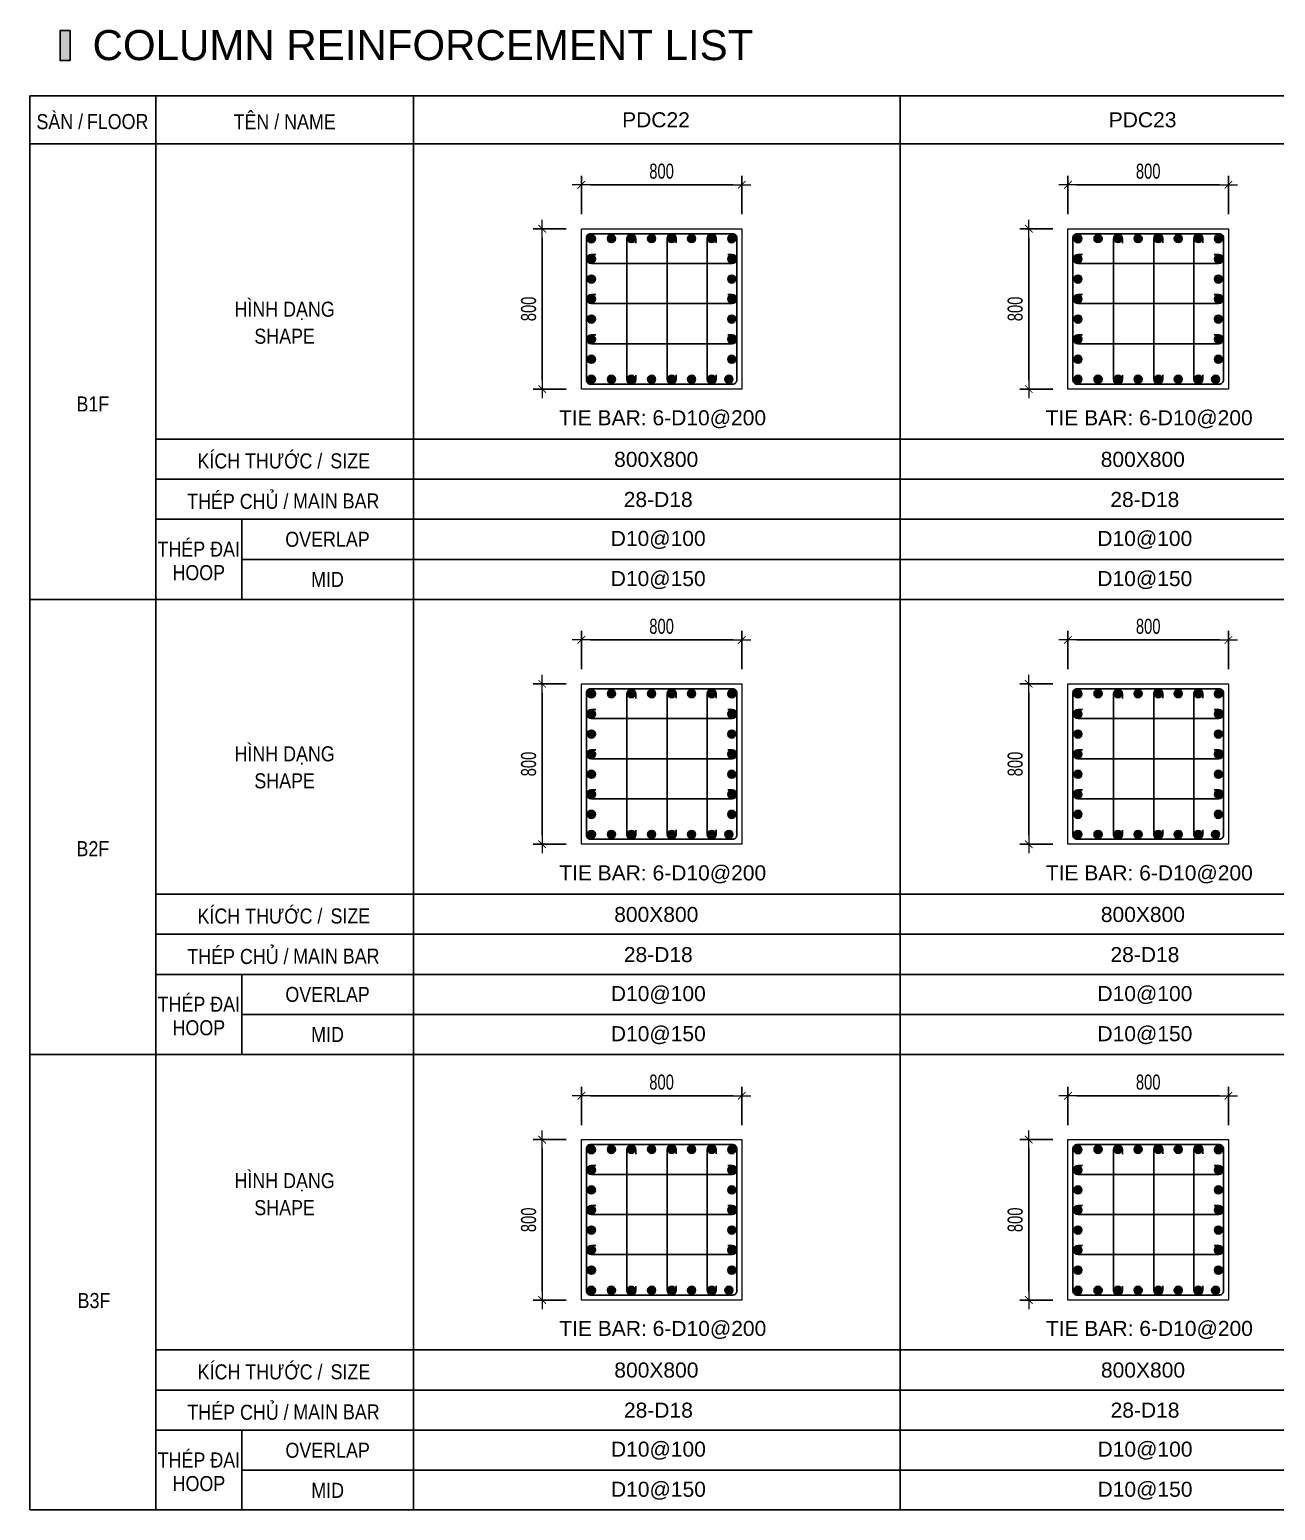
# Model space of a CAD drawing. Header units: millimetres. Extents: x 49323 to 598907, y -6102 to 181761.
# Drawn here: x 568874 to 575085, y 110780 to 118164 of the extents above; entities that cross this region are included whole.
import ezdxf
from ezdxf.enums import TextEntityAlignment as Align

# ---------------------------------------------------------------- set-up
doc = ezdxf.new("R2010")
doc.units = ezdxf.units.MM
doc.linetypes.add('CENTER2', pattern=[1.125, 0.75, -0.125, 0.125, -0.125])
doc.layers.get('Defpoints').update_dxf_attribs({"color": 151, "lineweight": 9})
for name, color, linetype in [('2', 2, 'Continuous'), ('CEN', 1, 'CENTER2'), ('STL', 3, 'Continuous'), ('TIT1', 3, 'Continuous'), ('TXT', 3, 'Continuous')]:
    doc.layers.add(name, color=color, linetype=linetype)
for name, color, linetype, lineweight in [('NDC_S_CONTINUOUS', 3, 'Continuous', 20), ('NDC_S_DIM', 1, 'Continuous', 15), ('NDC_S_VN TEXT', 7, 'Continuous', 20)]:
    doc.layers.add(name, color=color, linetype=linetype, lineweight=lineweight)
doc.styles.add('ARIAL', font='arial.ttf', dxfattribs={"width": 0.8})
doc.styles.add('NDC_ARIAL', font='arial.ttf', dxfattribs={"width": 0.85})
doc.styles.add('NDC_DIM', font='', dxfattribs={"width": 0.75})
doc.styles.get('NDC_DIM').set_extended_font_data('Dotum')
doc.dimstyles.new('NDC_dim_30', dxfattribs={"dimscale": 30, "dimtxt": 2.5, "dimasz": 1.5, "dimexe": 1.5, "dimexo": 2.5, "dimgap": 1, "dimtad": 1, "dimdec": 0, "dimzin": 0, "dimdsep": 46, "dimtxsty": 'NDC_DIM', "dimblk": 'DIMMARK', "dimcen": 0.09, "dimdle": 1.2, "dimclrd": 1, "dimclre": 1, "dimclrt": 3, "dimadec": 0, "dimazin": 0, "dimtfac": 1, "dimtdec": 0, "dimtix": 1, "dimtofl": 0, "dimtmove": 0, "dimatfit": 3, "dimfxl": 8, "dimfxlon": 1, "dimtolj": 1, "dimtzin": 0, "dimarcsym": 0})

# ---------------------------------------------------------------- blocks, each defined once
blk = doc.blocks.new('8')
at = {"layer": '2'}
blk.add_hatch(color=256, dxfattribs=at).paths.add_polyline_path([(20, 0, 0.386127), (1.9, 19.9), (-1.9, 19.9, 0.386127), (-20, 0, 1)])
blk.add_circle((0, 0), 20, dxfattribs=at)
blk = doc.blocks.new('5')
at = {"layer": 'CEN', "rotation": 180}
blk.add_blockref('8', (0, 0), dxfattribs=at)
blk = doc.blocks.new('DIMMARK')
at = {"layer": 'NDC_S_DIM', "color": 1}
blk.add_line((-1.5, 0), (1, 0), dxfattribs=at)
at = {"layer": 'NDC_S_DIM', "color": 2, "const_width": 0.1}
blk.add_lwpolyline([(-0.42, -0.42), (0.42, 0.42)], dxfattribs=at)
blk = doc.blocks.new('*D1617')
at = {"layer": 'Defpoints', "color": 0, "ltscale": 40, "transparency": 16777216}
for p in [(572424.9, 112847.9), (571624.9, 112626.5), (572424.9, 112626.5)]:
    blk.add_point(p, dxfattribs=at)
at = {"layer": 'NDC_S_DIM', "color": 1, "lineweight": -2, "ltscale": 40, "transparency": 16777216}
for p, q in [((571624.9, 112701.5), (571624.9, 112892.9)), ((571669.9, 112847.9), (572379.9, 112847.9)), ((572424.9, 112701.5), (572424.9, 112892.9))]:
    blk.add_line(p, q, dxfattribs=at)
at = {"layer": 'NDC_S_DIM', "color": 1, "lineweight": -2, "ltscale": 40, "transparency": 16777216, "xscale": 45, "yscale": 45, "zscale": 45, "rotation": 180}
blk.add_blockref('DIMMARK', (571624.9, 112847.9), dxfattribs=at)
at = {"layer": 'NDC_S_DIM', "color": 1, "lineweight": -2, "ltscale": 40, "transparency": 16777216, "xscale": 45, "yscale": 45, "zscale": 45}
blk.add_blockref('DIMMARK', (572424.9, 112847.9), dxfattribs=at)
at = {"layer": 'NDC_S_DIM', "color": 3, "ltscale": 40, "transparency": 16777216, "insert": (572024.9, 112915.5), "char_height": 75, "attachment_point": 5, "style": 'NDC_DIM'}
blk.add_mtext('\\A1;800', dxfattribs=at)
blk = doc.blocks.new('*D1618')
at = {"layer": 'Defpoints', "color": 0, "ltscale": 40, "transparency": 16777216}
for p in [(571624.9, 112629.1), (571429.5, 111829.1), (571624.9, 111829.1)]:
    blk.add_point(p, dxfattribs=at)
at = {"layer": 'NDC_S_DIM', "color": 1, "lineweight": -2, "ltscale": 40, "transparency": 16777216}
for p, q in [((571549.9, 112629.1), (571384.5, 112629.1)), ((571429.5, 112584.1), (571429.5, 111874.1)), ((571549.9, 111829.1), (571384.5, 111829.1))]:
    blk.add_line(p, q, dxfattribs=at)
at = {"layer": 'NDC_S_DIM', "color": 1, "lineweight": -2, "ltscale": 40, "transparency": 16777216, "xscale": 45, "yscale": 45, "zscale": 45}
for p, rotation in [((571429.5, 112629.1), 90), ((571429.5, 111829.1), 270)]:
    blk.add_blockref('DIMMARK', p, dxfattribs=dict(at, rotation=rotation))
at = {"layer": 'NDC_S_DIM', "color": 3, "ltscale": 40, "transparency": 16777216, "insert": (571362, 112229.1), "char_height": 75, "attachment_point": 5, "rotation": 90, "style": 'NDC_DIM'}
blk.add_mtext('\\A1;800', dxfattribs=at)
blk = doc.blocks.new('*D1611')
at = {"layer": 'Defpoints', "color": 0, "ltscale": 40, "transparency": 16777216}
for p in [(572424.9, 115120.8), (571624.9, 114899.4), (572424.9, 114899.4)]:
    blk.add_point(p, dxfattribs=at)
at = {"layer": 'NDC_S_DIM', "color": 1, "lineweight": -2, "ltscale": 40, "transparency": 16777216}
for p, q in [((571624.9, 114974.4), (571624.9, 115165.8)), ((571669.9, 115120.8), (572379.9, 115120.8)), ((572424.9, 114974.4), (572424.9, 115165.8))]:
    blk.add_line(p, q, dxfattribs=at)
at = {"layer": 'NDC_S_DIM', "color": 1, "lineweight": -2, "ltscale": 40, "transparency": 16777216, "xscale": 45, "yscale": 45, "zscale": 45, "rotation": 180}
blk.add_blockref('DIMMARK', (571624.9, 115120.8), dxfattribs=at)
at = {"layer": 'NDC_S_DIM', "color": 1, "lineweight": -2, "ltscale": 40, "transparency": 16777216, "xscale": 45, "yscale": 45, "zscale": 45}
blk.add_blockref('DIMMARK', (572424.9, 115120.8), dxfattribs=at)
at = {"layer": 'NDC_S_DIM', "color": 3, "ltscale": 40, "transparency": 16777216, "insert": (572024.9, 115188.3), "char_height": 75, "attachment_point": 5, "style": 'NDC_DIM'}
blk.add_mtext('\\A1;800', dxfattribs=at)
blk = doc.blocks.new('*D1612')
at = {"layer": 'Defpoints', "color": 0, "ltscale": 40, "transparency": 16777216}
for p in [(571624.9, 114902), (571429.5, 114102), (571624.9, 114102)]:
    blk.add_point(p, dxfattribs=at)
at = {"layer": 'NDC_S_DIM', "color": 1, "lineweight": -2, "ltscale": 40, "transparency": 16777216}
for p, q in [((571549.9, 114902), (571384.5, 114902)), ((571429.5, 114857), (571429.5, 114147)), ((571549.9, 114102), (571384.5, 114102))]:
    blk.add_line(p, q, dxfattribs=at)
at = {"layer": 'NDC_S_DIM', "color": 1, "lineweight": -2, "ltscale": 40, "transparency": 16777216, "xscale": 45, "yscale": 45, "zscale": 45}
for p, rotation in [((571429.5, 114902), 90), ((571429.5, 114102), 270)]:
    blk.add_blockref('DIMMARK', p, dxfattribs=dict(at, rotation=rotation))
at = {"layer": 'NDC_S_DIM', "color": 3, "ltscale": 40, "transparency": 16777216, "insert": (571362, 114502), "char_height": 75, "attachment_point": 5, "rotation": 90, "style": 'NDC_DIM'}
blk.add_mtext('\\A1;800', dxfattribs=at)
blk = doc.blocks.new('*D1613')
at = {"layer": 'Defpoints', "color": 0, "ltscale": 40, "transparency": 16777216}
for p in [(572424.9, 117390.2), (571624.9, 117168.8), (572424.9, 117168.8)]:
    blk.add_point(p, dxfattribs=at)
at = {"layer": 'NDC_S_DIM', "color": 1, "lineweight": -2, "ltscale": 40, "transparency": 16777216}
for p, q in [((571624.9, 117243.8), (571624.9, 117435.2)), ((572424.9, 117243.8), (572424.9, 117435.2)), ((571669.9, 117390.2), (572379.9, 117390.2))]:
    blk.add_line(p, q, dxfattribs=at)
at = {"layer": 'NDC_S_DIM', "color": 1, "lineweight": -2, "ltscale": 40, "transparency": 16777216, "xscale": 45, "yscale": 45, "zscale": 45, "rotation": 180}
blk.add_blockref('DIMMARK', (571624.9, 117390.2), dxfattribs=at)
at = {"layer": 'NDC_S_DIM', "color": 1, "lineweight": -2, "ltscale": 40, "transparency": 16777216, "xscale": 45, "yscale": 45, "zscale": 45}
blk.add_blockref('DIMMARK', (572424.9, 117390.2), dxfattribs=at)
at = {"layer": 'NDC_S_DIM', "color": 3, "ltscale": 40, "transparency": 16777216, "insert": (572024.9, 117457.8), "char_height": 75, "attachment_point": 5, "style": 'NDC_DIM'}
blk.add_mtext('\\A1;800', dxfattribs=at)
blk = doc.blocks.new('*D1614')
at = {"layer": 'Defpoints', "color": 0, "ltscale": 40, "transparency": 16777216}
for p in [(571624.9, 117171.4), (571429.5, 116371.4), (571624.9, 116371.4)]:
    blk.add_point(p, dxfattribs=at)
at = {"layer": 'NDC_S_DIM', "color": 1, "lineweight": -2, "ltscale": 40, "transparency": 16777216}
for p, q in [((571549.9, 117171.4), (571384.5, 117171.4)), ((571429.5, 117126.4), (571429.5, 116416.4)), ((571549.9, 116371.4), (571384.5, 116371.4))]:
    blk.add_line(p, q, dxfattribs=at)
at = {"layer": 'NDC_S_DIM', "color": 1, "lineweight": -2, "ltscale": 40, "transparency": 16777216, "xscale": 45, "yscale": 45, "zscale": 45}
for p, rotation in [((571429.5, 117171.4), 90), ((571429.5, 116371.4), 270)]:
    blk.add_blockref('DIMMARK', p, dxfattribs=dict(at, rotation=rotation))
at = {"layer": 'NDC_S_DIM', "color": 3, "ltscale": 40, "transparency": 16777216, "insert": (571362, 116771.4), "char_height": 75, "attachment_point": 5, "rotation": 90, "style": 'NDC_DIM'}
blk.add_mtext('\\A1;800', dxfattribs=at)
blk = doc.blocks.new('*D1615')
at = {"layer": 'Defpoints', "color": 0, "ltscale": 40, "transparency": 16777216}
for p in [(574851, 112847.9), (574051, 112626.5), (574851, 112626.5)]:
    blk.add_point(p, dxfattribs=at)
at = {"layer": 'NDC_S_DIM', "color": 1, "lineweight": -2, "ltscale": 40, "transparency": 16777216}
for p, q in [((574051, 112701.5), (574051, 112892.9)), ((574096, 112847.9), (574806, 112847.9)), ((574851, 112701.5), (574851, 112892.9))]:
    blk.add_line(p, q, dxfattribs=at)
at = {"layer": 'NDC_S_DIM', "color": 1, "lineweight": -2, "ltscale": 40, "transparency": 16777216, "xscale": 45, "yscale": 45, "zscale": 45, "rotation": 180}
blk.add_blockref('DIMMARK', (574051, 112847.9), dxfattribs=at)
at = {"layer": 'NDC_S_DIM', "color": 1, "lineweight": -2, "ltscale": 40, "transparency": 16777216, "xscale": 45, "yscale": 45, "zscale": 45}
blk.add_blockref('DIMMARK', (574851, 112847.9), dxfattribs=at)
at = {"layer": 'NDC_S_DIM', "color": 3, "ltscale": 40, "transparency": 16777216, "insert": (574451, 112915.5), "char_height": 75, "attachment_point": 5, "style": 'NDC_DIM'}
blk.add_mtext('\\A1;800', dxfattribs=at)
blk = doc.blocks.new('*D1616')
at = {"layer": 'Defpoints', "color": 0, "ltscale": 40, "transparency": 16777216}
for p in [(574051, 112629.1), (573855.6, 111829.1), (574051, 111829.1)]:
    blk.add_point(p, dxfattribs=at)
at = {"layer": 'NDC_S_DIM', "color": 1, "lineweight": -2, "ltscale": 40, "transparency": 16777216}
for p, q in [((573976, 112629.1), (573810.6, 112629.1)), ((573855.6, 112584.1), (573855.6, 111874.1)), ((573976, 111829.1), (573810.6, 111829.1))]:
    blk.add_line(p, q, dxfattribs=at)
at = {"layer": 'NDC_S_DIM', "color": 1, "lineweight": -2, "ltscale": 40, "transparency": 16777216, "xscale": 45, "yscale": 45, "zscale": 45}
for p, rotation in [((573855.6, 112629.1), 90), ((573855.6, 111829.1), 270)]:
    blk.add_blockref('DIMMARK', p, dxfattribs=dict(at, rotation=rotation))
at = {"layer": 'NDC_S_DIM', "color": 3, "ltscale": 40, "transparency": 16777216, "insert": (573788.1, 112229.1), "char_height": 75, "attachment_point": 5, "rotation": 90, "style": 'NDC_DIM'}
blk.add_mtext('\\A1;800', dxfattribs=at)
blk = doc.blocks.new('*D1607')
at = {"layer": 'Defpoints', "color": 0, "ltscale": 40, "transparency": 16777216}
for p in [(574851, 115120.8), (574051, 114899.4), (574851, 114899.4)]:
    blk.add_point(p, dxfattribs=at)
at = {"layer": 'NDC_S_DIM', "color": 1, "lineweight": -2, "ltscale": 40, "transparency": 16777216}
for p, q in [((574051, 114974.4), (574051, 115165.8)), ((574096, 115120.8), (574806, 115120.8)), ((574851, 114974.4), (574851, 115165.8))]:
    blk.add_line(p, q, dxfattribs=at)
at = {"layer": 'NDC_S_DIM', "color": 1, "lineweight": -2, "ltscale": 40, "transparency": 16777216, "xscale": 45, "yscale": 45, "zscale": 45, "rotation": 180}
blk.add_blockref('DIMMARK', (574051, 115120.8), dxfattribs=at)
at = {"layer": 'NDC_S_DIM', "color": 1, "lineweight": -2, "ltscale": 40, "transparency": 16777216, "xscale": 45, "yscale": 45, "zscale": 45}
blk.add_blockref('DIMMARK', (574851, 115120.8), dxfattribs=at)
at = {"layer": 'NDC_S_DIM', "color": 3, "ltscale": 40, "transparency": 16777216, "insert": (574451, 115188.3), "char_height": 75, "attachment_point": 5, "style": 'NDC_DIM'}
blk.add_mtext('\\A1;800', dxfattribs=at)
blk = doc.blocks.new('*D1608')
at = {"layer": 'Defpoints', "color": 0, "ltscale": 40, "transparency": 16777216}
for p in [(574051, 114902), (573855.6, 114102), (574051, 114102)]:
    blk.add_point(p, dxfattribs=at)
at = {"layer": 'NDC_S_DIM', "color": 1, "lineweight": -2, "ltscale": 40, "transparency": 16777216}
for p, q in [((573976, 114902), (573810.6, 114902)), ((573855.6, 114857), (573855.6, 114147)), ((573976, 114102), (573810.6, 114102))]:
    blk.add_line(p, q, dxfattribs=at)
at = {"layer": 'NDC_S_DIM', "color": 1, "lineweight": -2, "ltscale": 40, "transparency": 16777216, "xscale": 45, "yscale": 45, "zscale": 45}
for p, rotation in [((573855.6, 114902), 90), ((573855.6, 114102), 270)]:
    blk.add_blockref('DIMMARK', p, dxfattribs=dict(at, rotation=rotation))
at = {"layer": 'NDC_S_DIM', "color": 3, "ltscale": 40, "transparency": 16777216, "insert": (573788.1, 114502), "char_height": 75, "attachment_point": 5, "rotation": 90, "style": 'NDC_DIM'}
blk.add_mtext('\\A1;800', dxfattribs=at)
blk = doc.blocks.new('*D1609')
at = {"layer": 'Defpoints', "color": 0, "ltscale": 40, "transparency": 16777216}
for p in [(574851, 117390.2), (574051, 117168.8), (574851, 117168.8)]:
    blk.add_point(p, dxfattribs=at)
at = {"layer": 'NDC_S_DIM', "color": 1, "lineweight": -2, "ltscale": 40, "transparency": 16777216}
for p, q in [((574051, 117243.8), (574051, 117435.2)), ((574851, 117243.8), (574851, 117435.2)), ((574096, 117390.2), (574806, 117390.2))]:
    blk.add_line(p, q, dxfattribs=at)
at = {"layer": 'NDC_S_DIM', "color": 1, "lineweight": -2, "ltscale": 40, "transparency": 16777216, "xscale": 45, "yscale": 45, "zscale": 45, "rotation": 180}
blk.add_blockref('DIMMARK', (574051, 117390.2), dxfattribs=at)
at = {"layer": 'NDC_S_DIM', "color": 1, "lineweight": -2, "ltscale": 40, "transparency": 16777216, "xscale": 45, "yscale": 45, "zscale": 45}
blk.add_blockref('DIMMARK', (574851, 117390.2), dxfattribs=at)
at = {"layer": 'NDC_S_DIM', "color": 3, "ltscale": 40, "transparency": 16777216, "insert": (574451, 117457.8), "char_height": 75, "attachment_point": 5, "style": 'NDC_DIM'}
blk.add_mtext('\\A1;800', dxfattribs=at)
blk = doc.blocks.new('*D1610')
at = {"layer": 'Defpoints', "color": 0, "ltscale": 40, "transparency": 16777216}
for p in [(574051, 117171.4), (573855.6, 116371.4), (574051, 116371.4)]:
    blk.add_point(p, dxfattribs=at)
at = {"layer": 'NDC_S_DIM', "color": 1, "lineweight": -2, "ltscale": 40, "transparency": 16777216}
for p, q in [((573976, 117171.4), (573810.6, 117171.4)), ((573855.6, 117126.4), (573855.6, 116416.4)), ((573976, 116371.4), (573810.6, 116371.4))]:
    blk.add_line(p, q, dxfattribs=at)
at = {"layer": 'NDC_S_DIM', "color": 1, "lineweight": -2, "ltscale": 40, "transparency": 16777216, "xscale": 45, "yscale": 45, "zscale": 45}
for p, rotation in [((573855.6, 117171.4), 90), ((573855.6, 116371.4), 270)]:
    blk.add_blockref('DIMMARK', p, dxfattribs=dict(at, rotation=rotation))
at = {"layer": 'NDC_S_DIM', "color": 3, "ltscale": 40, "transparency": 16777216, "insert": (573788.1, 116771.4), "char_height": 75, "attachment_point": 5, "rotation": 90, "style": 'NDC_DIM'}
blk.add_mtext('\\A1;800', dxfattribs=at)

msp = doc.modelspace()

# ---------------------------------------------------------------- hatches: boundary and pattern name
at = {"layer": 'TXT'}
msp.add_hatch(color=7, dxfattribs=at).paths.add_polyline_path([(569075.8, 118009.5), (569075.8, 118159.5), (569025.8, 118159.5), (569025.8, 118009.5)])

# ---------------------------------------------------------------- linework, layer by layer
at = {"layer": '2', "lineweight": -2, "ltscale": 1000}
for points in [[(572399.9, 117126.4), (572399.9, 116416.4, -0.414214), (572379.9, 116396.4), (571669.9, 116396.4, -0.414214), (571649.9, 116416.4), (571649.9, 117126.4, -0.414214), (571669.9, 117146.4), (572379.9, 117146.4, -0.414214)], [(574826, 117126.4), (574826, 116416.4, -0.414214), (574806, 116396.4), (574096, 116396.4, -0.414214), (574076, 116416.4), (574076, 117126.4, -0.414214), (574096, 117146.4), (574806, 117146.4, -0.414214)], [(572399.9, 114857), (572399.9, 114147, -0.414214), (572379.9, 114127), (571669.9, 114127, -0.414214), (571649.9, 114147), (571649.9, 114857, -0.414214), (571669.9, 114877), (572379.9, 114877, -0.414214)], [(574826, 114857), (574826, 114147, -0.414214), (574806, 114127), (574096, 114127, -0.414214), (574076, 114147), (574076, 114857, -0.414214), (574096, 114877), (574806, 114877, -0.414214)], [(572399.9, 112584.1), (572399.9, 111874.1, -0.414214), (572379.9, 111854.1), (571669.9, 111854.1, -0.414214), (571649.9, 111874.1), (571649.9, 112584.1, -0.414214), (571669.9, 112604.1), (572379.9, 112604.1, -0.414214)], [(574826, 112584.1), (574826, 111874.1, -0.414214), (574806, 111854.1), (574096, 111854.1, -0.414214), (574076, 111874.1), (574076, 112584.1, -0.414214), (574096, 112604.1), (574806, 112604.1, -0.414214)]]:
    msp.add_lwpolyline(points, format="xyb", close=True, dxfattribs=at)
at = {"layer": '2'}
for points in [[(571897.2, 116441), (571897.2, 116418.9, -1), (571852.2, 116418.9), (571852.2, 117120.9, -1), (571897.2, 117120.9), (571897.2, 117098.8)], [(572097.2, 116442.5), (572097.2, 116420.4, -1), (572052.2, 116420.4), (572052.2, 117122.4, -1), (572097.2, 117122.4), (572097.2, 117100.2)], [(572297.2, 116442.5), (572297.2, 116420.4, -1), (572252.2, 116420.4), (572252.2, 117122.4, -1), (572297.2, 117122.4), (572297.2, 117100.2)], [(574323.3, 116441), (574323.3, 116418.9, -1), (574278.3, 116418.9), (574278.3, 117120.9, -1), (574323.3, 117120.9), (574323.3, 117098.8)], [(574523.3, 116442.5), (574523.3, 116420.4, -1), (574478.3, 116420.4), (574478.3, 117122.4, -1), (574523.3, 117122.4), (574523.3, 117100.2)], [(574723.3, 116442.5), (574723.3, 116420.4, -1), (574678.3, 116420.4), (574678.3, 117122.4, -1), (574723.3, 117122.4), (574723.3, 117100.2)], [(571696.8, 117042.9), (571674.7, 117042.9, 1), (571674.7, 116997.9), (572376.7, 116997.9, 1), (572376.7, 117042.9), (572354.6, 117042.9)], [(574122.9, 117042.9), (574100.8, 117042.9, 1), (574100.8, 116997.9), (574802.8, 116997.9, 1), (574802.8, 117042.9), (574780.7, 117042.9)], [(571696.8, 116842.9), (571674.7, 116842.9, 1), (571674.7, 116797.9), (572376.7, 116797.9, 1), (572376.7, 116842.9), (572354.6, 116842.9)], [(574122.9, 116842.9), (574100.8, 116842.9, 1), (574100.8, 116797.9), (574802.8, 116797.9, 1), (574802.8, 116842.9), (574780.7, 116842.9)], [(571696.8, 116642.9), (571674.7, 116642.9, 1), (571674.7, 116597.9), (572376.7, 116597.9, 1), (572376.7, 116642.9), (572354.6, 116642.9)], [(574122.9, 116642.9), (574100.8, 116642.9, 1), (574100.8, 116597.9), (574802.8, 116597.9, 1), (574802.8, 116642.9), (574780.7, 116642.9)], [(571897.2, 114171.6), (571897.2, 114149.4, -1), (571852.2, 114149.4), (571852.2, 114851.5, -1), (571897.2, 114851.5), (571897.2, 114829.3)], [(572097.2, 114173.1), (572097.2, 114150.9, -1), (572052.2, 114150.9), (572052.2, 114852.9, -1), (572097.2, 114852.9), (572097.2, 114830.8)], [(572297.2, 114173.1), (572297.2, 114150.9, -1), (572252.2, 114150.9), (572252.2, 114852.9, -1), (572297.2, 114852.9), (572297.2, 114830.8)], [(574323.3, 114171.6), (574323.3, 114149.4, -1), (574278.3, 114149.4), (574278.3, 114851.5, -1), (574323.3, 114851.5), (574323.3, 114829.3)], [(574523.3, 114173.1), (574523.3, 114150.9, -1), (574478.3, 114150.9), (574478.3, 114852.9, -1), (574523.3, 114852.9), (574523.3, 114830.8)], [(574723.3, 114173.1), (574723.3, 114150.9, -1), (574678.3, 114150.9), (574678.3, 114852.9, -1), (574723.3, 114852.9), (574723.3, 114830.8)], [(571696.8, 114773.5), (571674.7, 114773.5, 1), (571674.7, 114728.5), (572376.7, 114728.5, 1), (572376.7, 114773.5), (572354.6, 114773.5)], [(574122.9, 114773.5), (574100.8, 114773.5, 1), (574100.8, 114728.5), (574802.8, 114728.5, 1), (574802.8, 114773.5), (574780.7, 114773.5)], [(571696.8, 114573.5), (571674.7, 114573.5, 1), (571674.7, 114528.5), (572376.7, 114528.5, 1), (572376.7, 114573.5), (572354.6, 114573.5)], [(574122.9, 114573.5), (574100.8, 114573.5, 1), (574100.8, 114528.5), (574802.8, 114528.5, 1), (574802.8, 114573.5), (574780.7, 114573.5)], [(571696.8, 114373.5), (571674.7, 114373.5, 1), (571674.7, 114328.5), (572376.7, 114328.5, 1), (572376.7, 114373.5), (572354.6, 114373.5)], [(574122.9, 114373.5), (574100.8, 114373.5, 1), (574100.8, 114328.5), (574802.8, 114328.5, 1), (574802.8, 114373.5), (574780.7, 114373.5)], [(571897.2, 111898.7), (571897.2, 111876.6, -1), (571852.2, 111876.6), (571852.2, 112578.6, -1), (571897.2, 112578.6), (571897.2, 112556.4)], [(572097.2, 111900.2), (572097.2, 111878.1, -1), (572052.2, 111878.1), (572052.2, 112580.1, -1), (572097.2, 112580.1), (572097.2, 112557.9)], [(572297.2, 111900.2), (572297.2, 111878.1, -1), (572252.2, 111878.1), (572252.2, 112580.1, -1), (572297.2, 112580.1), (572297.2, 112557.9)], [(574323.3, 111898.7), (574323.3, 111876.6, -1), (574278.3, 111876.6), (574278.3, 112578.6, -1), (574323.3, 112578.6), (574323.3, 112556.4)], [(574523.3, 111900.2), (574523.3, 111878.1, -1), (574478.3, 111878.1), (574478.3, 112580.1, -1), (574523.3, 112580.1), (574523.3, 112557.9)], [(574723.3, 111900.2), (574723.3, 111878.1, -1), (574678.3, 111878.1), (574678.3, 112580.1, -1), (574723.3, 112580.1), (574723.3, 112557.9)], [(571696.8, 112500.6), (571674.7, 112500.6, 1), (571674.7, 112455.6), (572376.7, 112455.6, 1), (572376.7, 112500.6), (572354.6, 112500.6)], [(574122.9, 112500.6), (574100.8, 112500.6, 1), (574100.8, 112455.6), (574802.8, 112455.6, 1), (574802.8, 112500.6), (574780.7, 112500.6)], [(571696.8, 112300.6), (571674.7, 112300.6, 1), (571674.7, 112255.6), (572376.7, 112255.6, 1), (572376.7, 112300.6), (572354.6, 112300.6)], [(574122.9, 112300.6), (574100.8, 112300.6, 1), (574100.8, 112255.6), (574802.8, 112255.6, 1), (574802.8, 112300.6), (574780.7, 112300.6)], [(571696.8, 112100.6), (571674.7, 112100.6, 1), (571674.7, 112055.6), (572376.7, 112055.6, 1), (572376.7, 112100.6), (572354.6, 112100.6)], [(574122.9, 112100.6), (574100.8, 112100.6, 1), (574100.8, 112055.6), (574802.8, 112055.6, 1), (574802.8, 112100.6), (574780.7, 112100.6)]]:
    msp.add_lwpolyline(points, format="xyb", dxfattribs=at)
at = {"layer": 'NDC_S_CONTINUOUS', "ltscale": 70}
for points in [[(572424.9, 117171.4), (572424.9, 116371.4), (571624.9, 116371.4), (571624.9, 117171.4), (572424.9, 117171.4)], [(574851, 117171.4), (574851, 116371.4), (574051, 116371.4), (574051, 117171.4), (574851, 117171.4)], [(572424.9, 114902), (572424.9, 114102), (571624.9, 114102), (571624.9, 114902), (572424.9, 114902)], [(574851, 114902), (574851, 114102), (574051, 114102), (574051, 114902), (574851, 114902)], [(572424.9, 112629.1), (572424.9, 111829.1), (571624.9, 111829.1), (571624.9, 112629.1), (572424.9, 112629.1)], [(574851, 112629.1), (574851, 111829.1), (574051, 111829.1), (574051, 112629.1), (574851, 112629.1)]]:
    msp.add_lwpolyline(points, dxfattribs=at)
at = {"layer": 'TIT1', "color": 2}
msp.add_line((568875.8, 117834.5), (580491.9, 117834.5), dxfattribs=at)
at = {"layer": 'TIT1'}
for p, q in [((568875.8, 117834.5), (568875.8, 110783.8)), ((569503.6, 117834.5), (569503.6, 110783.8)), ((570787.5, 110783.8), (570787.5, 117834.5)), ((570787.5, 117834.5), (570787.5, 110783.8)), ((573213.6, 117834.5), (573213.6, 110783.8)), ((580491.9, 117594.5), (568874.1, 117594.5)), ((568875.8, 117594.5), (580491.9, 117594.5)), ((580491.9, 115322.6), (568874.6, 115322.6)), ((580491.9, 113053.1), (568875.2, 113053.1)), ((580491.9, 110783.8), (568875.2, 110783.8))]:
    msp.add_line(p, q, dxfattribs=at)
at = {"layer": 'TIT1', "color": 8}
for p, q in [((580491.9, 116122.6), (569502.5, 116122.6)), ((580491.9, 115922.6), (569502.5, 115922.6)), ((580491.9, 115722.6), (569502.5, 115722.6)), ((569931.7, 115322.6), (569931.7, 115722.6)), ((580491.9, 115522.6), (569931.7, 115522.6)), ((580491.9, 113853.1), (569503, 113853.1)), ((580491.9, 113653.1), (569503, 113653.1)), ((580491.9, 113453.1), (569503, 113453.1)), ((569932.3, 113053.1), (569932.3, 113453.1)), ((580491.9, 113253.1), (569932.3, 113253.1)), ((580491.9, 111580.2), (569503.6, 111580.2)), ((580491.9, 111380.2), (569503.6, 111380.2)), ((580491.9, 111180.2), (569503.6, 111180.2)), ((569932.8, 110780.2), (569932.8, 111180.2)), ((580491.9, 110980.2), (569932.8, 110980.2))]:
    msp.add_line(p, q, dxfattribs=at)
at = {"layer": 'TXT', "color": 7}
msp.add_lwpolyline([(569075.8, 118009.5), (569075.8, 118159.5), (569025.8, 118159.5), (569025.8, 118009.5)], close=True, dxfattribs=at)
msp.add_lwpolyline([(569075.8, 118009.5), (569075.8, 118159.5), (569025.8, 118159.5), (569025.8, 118009.5)], close=True, dxfattribs=at)

# ---------------------------------------------------------------- block references
at = {"layer": 'STL', "xscale": -1}
for p in [(571674.7, 117121.4), (574100.8, 117121.4), (571674.7, 117020.4), (574100.8, 117020.4), (571674.7, 116920.4), (574100.8, 116920.4), (571674.7, 116820.4), (574100.8, 116820.4), (571674.7, 116720.4), (574100.8, 116720.4), (571674.7, 116620.4), (574100.8, 116620.4), (571674.7, 116520.4), (574100.8, 116520.4), (571674.7, 116420.4), (574100.8, 116420.4), (571674.7, 114852), (574100.8, 114852), (571674.7, 114751), (574100.8, 114751), (571674.7, 114651), (574100.8, 114651), (571674.7, 114551), (574100.8, 114551), (571674.7, 114451), (574100.8, 114451), (571674.7, 114351), (574100.8, 114351), (571674.7, 114251), (574100.8, 114251), (571674.7, 114151), (574100.8, 114151), (571674.7, 112579.1), (574100.8, 112579.1), (571674.7, 112478.1), (574100.8, 112478.1), (571674.7, 112378.1), (574100.8, 112378.1), (571674.7, 112278.1), (574100.8, 112278.1), (571674.7, 112178.1), (574100.8, 112178.1), (571674.7, 112078.1), (574100.8, 112078.1), (571674.7, 111978.1), (574100.8, 111978.1), (571674.7, 111878.1), (574100.8, 111878.1)]:
    msp.add_blockref('5', p, dxfattribs=at)
at = {"layer": 'STL', "xscale": -1, "rotation": 270}
for p in [(571774.7, 117122.4), (571874.7, 117122.4), (571974.7, 117122.4), (572074.7, 117122.4), (572174.7, 117122.4), (572274.7, 117122.4), (574200.8, 117122.4), (574300.8, 117122.4), (574400.8, 117122.4), (574500.8, 117122.4), (574600.8, 117122.4), (574700.8, 117122.4), (571674.7, 116420.4), (571774.7, 116420.4), (571874.7, 116420.4), (571974.7, 116420.4), (572074.7, 116420.4), (572174.7, 116420.4), (572274.7, 116420.4), (572360.6, 116420.4), (574100.8, 116420.4), (574200.8, 116420.4), (574300.8, 116420.4), (574400.8, 116420.4), (574500.8, 116420.4), (574600.8, 116420.4), (574700.8, 116420.4), (574786.7, 116420.4), (571774.7, 114852.9), (571874.7, 114852.9), (571974.7, 114852.9), (572074.7, 114852.9), (572174.7, 114852.9), (572274.7, 114852.9), (574200.8, 114852.9), (574300.8, 114852.9), (574400.8, 114852.9), (574500.8, 114852.9), (574600.8, 114852.9), (574700.8, 114852.9), (571674.7, 114151), (571774.7, 114151), (571874.7, 114151), (571974.7, 114151), (572074.7, 114151), (572174.7, 114151), (572274.7, 114151), (572360.6, 114151), (574100.8, 114151), (574200.8, 114151), (574300.8, 114151), (574400.8, 114151), (574500.8, 114151), (574600.8, 114151), (574700.8, 114151), (574786.7, 114151), (571774.7, 112580.1), (571874.7, 112580.1), (571974.7, 112580.1), (572074.7, 112580.1), (572174.7, 112580.1), (572274.7, 112580.1), (574200.8, 112580.1), (574300.8, 112580.1), (574400.8, 112580.1), (574500.8, 112580.1), (574600.8, 112580.1), (574700.8, 112580.1), (571674.7, 111878.1), (571774.7, 111878.1), (571874.7, 111878.1), (571974.7, 111878.1), (572074.7, 111878.1), (572174.7, 111878.1), (572274.7, 111878.1), (572360.6, 111878.1), (574100.8, 111878.1), (574200.8, 111878.1), (574300.8, 111878.1), (574400.8, 111878.1), (574500.8, 111878.1), (574600.8, 111878.1), (574700.8, 111878.1), (574786.7, 111878.1)]:
    msp.add_blockref('5', p, dxfattribs=at)
at = {"layer": 'STL'}
for p in [(572375.1, 117121.4), (574801.2, 117121.4), (572375.1, 117020.4), (574801.2, 117020.4), (572375.1, 116920.4), (574801.2, 116920.4), (572375.1, 116820.4), (574801.2, 116820.4), (572375.1, 116720.4), (574801.2, 116720.4), (572375.1, 116620.4), (574801.2, 116620.4), (572375.1, 116520.4), (574801.2, 116520.4), (572375.1, 114852), (574801.2, 114852), (572375.1, 114751), (574801.2, 114751), (572375.1, 114651), (574801.2, 114651), (572375.1, 114551), (574801.2, 114551), (572375.1, 114451), (574801.2, 114451), (572375.1, 114351), (574801.2, 114351), (572375.1, 114251), (574801.2, 114251), (572375.1, 112579.1), (574801.2, 112579.1), (572375.1, 112478.1), (574801.2, 112478.1), (572375.1, 112378.1), (574801.2, 112378.1), (572375.1, 112278.1), (574801.2, 112278.1), (572375.1, 112178.1), (574801.2, 112178.1), (572375.1, 112078.1), (574801.2, 112078.1), (572375.1, 111978.1), (574801.2, 111978.1)]:
    msp.add_blockref('5', p, dxfattribs=at)

# ---------------------------------------------------------------- texts
at = {"layer": 'NDC_S_VN TEXT', "style": 'NDC_ARIAL', "width": 0.85}
for s, p in [('SÀN /', (569024.4, 117714.5)), ('HÌNH DẠNG', (570145.5, 116771.5)), ('KÍCH THƯỚC /', (570022.1, 116022.6)), ('THÉP CHỦ /', (569912, 115822.6)), ('THÉP ĐAI', (569717.2, 115583.6)), ('HÌNH DẠNG', (570145.5, 114554.4)), ('KÍCH THƯỚC /', (570022.6, 113753.1)), ('THÉP CHỦ /', (569912.6, 113553.1)), ('THÉP ĐAI', (569717.8, 113314.2)), ('HÌNH DẠNG', (570145.5, 112426)), ('KÍCH THƯỚC /', (570023.2, 111480.2)), ('THÉP CHỦ /', (569913.1, 111280.2)), ('THÉP ĐAI', (569718.3, 111041.3))]:
    msp.add_text(s, height=75, dxfattribs=at).set_placement(p, align=Align.MIDDLE)
at = {"layer": 'TIT1', "style": 'NDC_ARIAL', "width": 0.85}
for s, p in [('FLOOR', (569312.9, 117705.7)), ('TÊN / NAME', (570145.7, 117714.5)), ('SHAPE', (570145.5, 116635.3)), ('B1F', (569189.6, 116297.5)), ('SIZE', (570472.6, 116013.7)), ('MAIN BAR', (570402.9, 115813.7)), ('OVERLAP', (570359.1, 115622.6)), ('HOOP', (569717.2, 115456.3)), ('MID', (570359.1, 115422.6)), ('SHAPE', (570145.5, 114418.2)), ('B2F', (569189.6, 114080.4)), ('SIZE', (570473.1, 113744.3)), ('MAIN BAR', (570403.4, 113544.3)), ('OVERLAP', (570359.6, 113353.1)), ('HOOP', (569717.8, 113186.9)), ('MID', (570359.6, 113153.1)), ('SHAPE', (570145.5, 112289.8)), ('B3F', (569195, 111826.7)), ('SIZE', (570473.6, 111471.4)), ('MAIN BAR', (570404, 111271.4)), ('OVERLAP', (570360.1, 111080.2)), ('HOOP', (569718.3, 110914)), ('MID', (570360.1, 110880.2))]:
    msp.add_text(s, height=75, dxfattribs=at).set_placement(p, align=Align.MIDDLE)
at = {"layer": 'TIT1', "color": 2, "style": 'NDC_ARIAL'}
for s, p in [('PDC22', (571997, 117714.5)), ('PDC23', (574423.1, 117714.5))]:
    msp.add_text(s, height=75, dxfattribs=at).set_placement(p, align=Align.MIDDLE)
at = {"layer": 'TIT1', "style": 'NDC_ARIAL'}
for s, p in [('TIE BAR: 6-D10@200', (572029.8, 116223.1)), ('TIE BAR: 6-D10@200', (574455.9, 116223.1)), ('800X800', (571998, 116021.2)), ('800X800', (574424.1, 116021.2)), ('28-D18', (572008, 115821.2)), ('28-D18', (574434.1, 115821.2)), ('D10@100', (572008, 115621.2)), ('D10@100', (574434.1, 115621.2)), ('D10@150', (572008, 115421.2)), ('D10@150', (574434.1, 115421.2)), ('TIE BAR: 6-D10@200', (572030.3, 113953.7)), ('TIE BAR: 6-D10@200', (574456.4, 113953.7)), ('800X800', (571998.5, 113751.8)), ('800X800', (574424.6, 113751.8)), ('28-D18', (572008.5, 113551.8)), ('28-D18', (574434.6, 113551.8)), ('D10@100', (572008.5, 113351.8)), ('D10@100', (574434.6, 113351.8)), ('D10@150', (572008.5, 113151.8)), ('D10@150', (574434.6, 113151.8)), ('TIE BAR: 6-D10@200', (572030.8, 111682)), ('TIE BAR: 6-D10@200', (574456.9, 111682)), ('800X800', (571999, 111480.1)), ('800X800', (574425.1, 111480.1)), ('28-D18', (572009.1, 111280.1)), ('28-D18', (574435.2, 111280.1)), ('D10@100', (572009.1, 111080.1)), ('D10@100', (574435.2, 111080.1)), ('D10@150', (572009.1, 110880.1)), ('D10@150', (574435.2, 110880.1))]:
    msp.add_text(s, height=75, dxfattribs=at).set_placement(p, align=Align.MIDDLE)
at = {"layer": 'TXT', "color": 3, "style": 'ARIAL'}
msp.add_text('COLUMN REINFORCEMENT LIST', height=150, dxfattribs=at).set_placement((569188, 118011.9))

# ---------------------------------------------------------------- dimensions: what is measured, and where the dimension line sits
at = {"layer": 'NDC_S_DIM', "ltscale": 40}
for base, p1, p2, picture, middle in [((572424.9, 117390.2), (571624.9, 117168.8), (572424.9, 117168.8), '*D1613', (572024.9, 117457.8)), ((574851, 117390.2), (574051, 117168.8), (574851, 117168.8), '*D1609', (574451, 117457.8)), ((572424.9, 115120.8), (571624.9, 114899.4), (572424.9, 114899.4), '*D1611', (572024.9, 115188.3)), ((574851, 115120.8), (574051, 114899.4), (574851, 114899.4), '*D1607', (574451, 115188.3)), ((572424.9, 112847.9), (571624.9, 112626.5), (572424.9, 112626.5), '*D1617', (572024.9, 112915.5)), ((574851, 112847.9), (574051, 112626.5), (574851, 112626.5), '*D1615', (574451, 112915.5))]:
    dim = msp.add_linear_dim(base=base, p1=p1, p2=p2, dimstyle='NDC_dim_30', dxfattribs=at)
    dim.commit()
    dim.dimension.update_dxf_attribs({"geometry": picture, "text_midpoint": middle})
for base, p1, p2, picture, middle in [((571429.5, 116371.4), (571624.9, 117171.4), (571624.9, 116371.4), '*D1614', (571362, 116771.4)), ((573855.6, 116371.4), (574051, 117171.4), (574051, 116371.4), '*D1610', (573788.1, 116771.4)), ((571429.5, 114102), (571624.9, 114902), (571624.9, 114102), '*D1612', (571362, 114502)), ((573855.6, 114102), (574051, 114902), (574051, 114102), '*D1608', (573788.1, 114502)), ((571429.5, 111829.1), (571624.9, 112629.1), (571624.9, 111829.1), '*D1618', (571362, 112229.1)), ((573855.6, 111829.1), (574051, 112629.1), (574051, 111829.1), '*D1616', (573788.1, 112229.1))]:
    dim = msp.add_linear_dim(base=base, p1=p1, p2=p2, angle=90, dimstyle='NDC_dim_30', dxfattribs=at)
    dim.commit()
    dim.dimension.update_dxf_attribs({"geometry": picture, "text_midpoint": middle})

doc.saveas('drawing.dxf')
